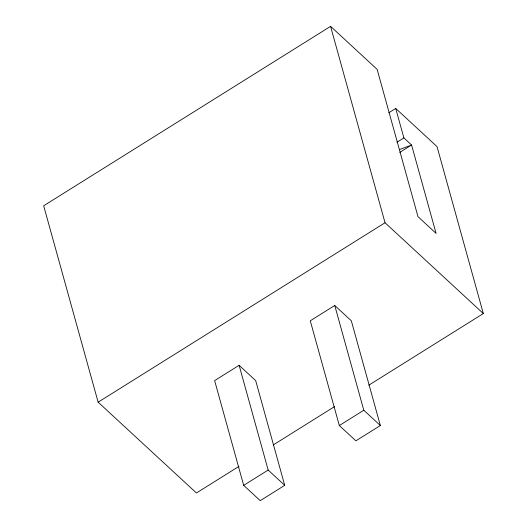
<?xml version="1.0" encoding="UTF-8"?>
<svg xmlns="http://www.w3.org/2000/svg" width="527" height="527" viewBox="0 0 527 527"><rect width="100%" height="100%" fill="white"/><g stroke="black" fill="none" stroke-linecap="round" stroke-linejoin="round"><path stroke-width="0.79" d="M388.788 112.771L395.711 108.437L403.88 137.896L411.58 145.011L436.086 233.389L417.983 216.656L377.134 69.366L330.574 26.35L43.669 205.787L98.134 402.18L196.426 492.989L239.008 466.355M396.956 142.231L403.88 137.896M399.809 152.369L411.58 145.011L399.426 149.582M98.134 402.18L385.039 222.743L330.574 26.35M239.12 365.303L214.634 380.613L243.685 485.354L260.239 500.65L284.718 485.341L255.674 380.593L239.12 365.303L268.164 470.044L284.718 485.341M334.757 305.489L310.271 320.798L339.322 425.546L355.877 440.835L380.356 425.526L351.311 320.778L334.757 305.489L363.801 410.23L380.356 425.526M273.217 444.966L334.645 406.541M368.847 385.151L483.331 313.552L437.035 146.618L395.711 108.437M243.685 485.354L268.164 470.044M339.322 425.546L363.801 410.23M385.039 222.743L483.331 313.552"/></g></svg>
